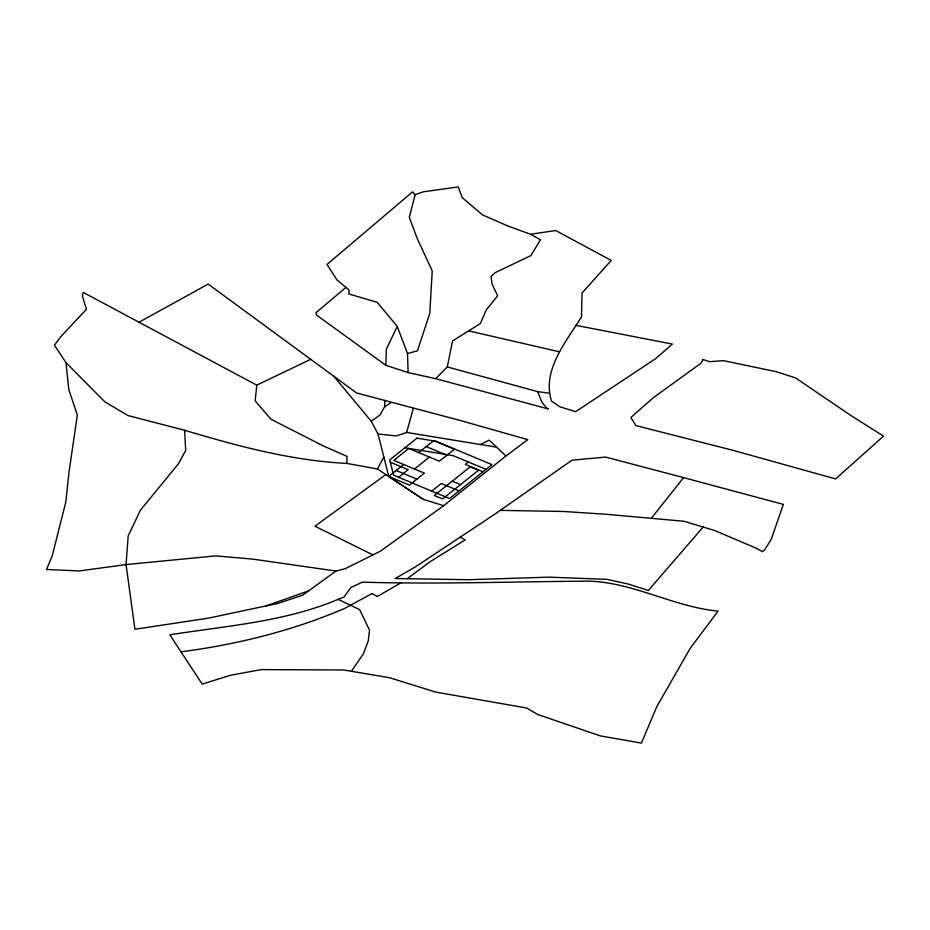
<?xml version="1.0" encoding="UTF-8"?>
<svg xmlns="http://www.w3.org/2000/svg" width="930" height="930" viewBox="0 0 930 930"><rect width="100%" height="100%" fill="white"/><g stroke="black" fill="none" stroke-linecap="round" stroke-linejoin="round"><path stroke-width="1.4" d="M575.937 325.361L672.355 344.077L655.429 358.817L575.67 411.665L559.953 406.817L551.583 401.144C541.551 370.419 566.347 341.391 581.483 316.932L582.052 293.008L611.208 260.435L555.652 230.501L530.565 234.279L507.606 225.874L482.577 214.935L462.222 197.66L458.292 186.918L423.382 191.801L415.164 194.719L409.247 217.376L417.326 238.685L432.229 270.944L429.811 313.224L417.454 350.819L407.514 353.528L408.119 372.605L435.67 378.673L548.375 408.956L546.468 407.91L541.83 401.946L537.645 391.623L447.318 366.932L435.67 378.673M139.012 322.222L208.157 284.092L356.585 392.972L460.28 420.488L527.787 439.646L505.943 456.014L443.68 505.699L423.243 499.352L377.441 468.964L346.809 463.407L346.983 456.351L323.71 446.121L270.863 419.186L255.169 400.818L256.785 385.148L310.713 359.317M408.119 372.605L385.869 365.304L386.322 349.192L397.273 326.5L377.289 302.366L348.797 293.938L349.11 289.997L337.032 280L327.035 264.445L412.595 191.847L415.164 194.719M423.243 499.352L388.74 476.462L378.045 434.066L371.291 421.302L380.172 414.827L384.567 406.875L384.915 400.33M447.318 366.932L452.492 340.996L480.345 323.57L486.262 309.957L497.643 295.763L492.237 284.522L490.994 276.524L495.213 272.653L530.902 255.576L540.481 239.742L530.565 234.279M378.045 434.066L396.517 435.926L406.608 432.438L413.304 408.549M383.846 457.06L377.441 468.964M351.389 671.286L363.409 653.813L368.222 640.956L369.536 630.156L359.678 609.65L338.125 599.373C284.673 621.926 226.502 625.797 169.841 634.818L202.205 684.12L230.21 675.343L261.191 669.612L343.693 669.984L389.647 677.749L435.821 692.118L526.764 708.021L537.587 714.449L600.338 735.897L641.398 743.082L656.789 706.661L690.246 648.268L718.041 611.138C670.89 606.569 628.389 579.274 580.471 581.215C507.803 581.785 435.159 584.342 362.479 582.145L350.924 587.481L344.03 597.002L338.125 599.373M651.453 518.126L683.573 477.625L783.362 504.386L771.156 539.435L764.634 549.839L762.437 551.688L756.381 548.293L714.879 530.6L684.108 521.277L605.488 514.209L563.487 511.477L500.212 510.384M703.161 527.054L648.396 590.434L628.145 584.017L607.011 579.355L549.06 577.146L468.906 579.716L395.262 578.507L416.07 566.44L493.691 514.941L571.997 460.199L605.616 457.083L683.573 477.625M345.972 287.405L315.886 312.782L316.467 315.014L385.869 365.304M403.713 464.512L388.728 476.462L409.433 485.111L424.417 473.161L393.809 460.373L408.793 448.423L439.39 461.21L454.375 449.26L433.682 440.611L418.698 452.561M398.633 477.288L408.2 469.662L390.298 462.175M414.501 469.022L429.486 457.072M431.752 491.133L441.32 483.495L459.06 490.912M468.29 461.978L465.291 464.372L483.03 471.789M407.212 578.704L430.602 561.383L465.244 539.853L460.118 537.215M385.869 474.567L314.933 526.206L372.93 554.908M443.68 505.699L380.382 551.199L345.274 568.66L335.963 571.055L302.657 595.2L277.872 603.419L208.169 618.194L134.931 629.25L126.062 564.58L128.177 535.947L140.43 510.198L178.293 463.942L185.709 450.492L184.605 430.265L127.84 415.501L104.753 401.748L66.007 362.677L54.463 345.204L60.717 336.73L86.455 309.295L82.34 295.752L83.27 292.427L256.785 385.148M384.567 406.875L390.937 402.655M401.458 582.517L377.231 596.548L372.128 593.526L344.704 608.371A432.81 249.879 0 0 1 279.523 631.575A431.997 249.414 0 0 1 183.559 651.5L180.978 651.79M480.426 444.517L489.192 440.146L505.943 456.014M308.586 590.899L265.922 605.953M537.645 391.623L549.014 393.181M335.963 571.055L253.03 559.139L215.655 555.884L126.062 564.58L79.283 570.939L46.5 569.462L52.185 556L65.786 502.119L68.948 472.614L77.329 414.978L68.785 389.6L66.007 362.677M346.809 463.407C291.369 460.617 237.65 446.075 184.605 430.265M406.608 432.438L496.597 447.167M404.899 447.783L453.282 455.7L486.03 469.383M468.662 330.882L559.523 351.819M426.184 446.586L446.888 455.235M452.247 481.147L460.536 484.611M396.226 470.487L416.919 479.136M371.291 421.302L333.8 376.255M397.273 326.5L407.514 353.528M703.15 359.492L700.755 363.409L653.186 397.808L630.865 417.465L635.876 425.58L732.073 450.074L835.628 478.927L883.5 436.147L849.985 414.908L795.534 377.906L775.922 371.605L723.505 360.666L709.416 361.677L703.15 359.492M416.977 438.158L389.728 459.885L393.576 475.184L449.492 498.538L491.982 464.64L436.077 441.273L416.977 438.158M470.231 466.814L434.275 495.492L442.552 498.957L478.508 470.266L470.231 466.814"/></g></svg>
